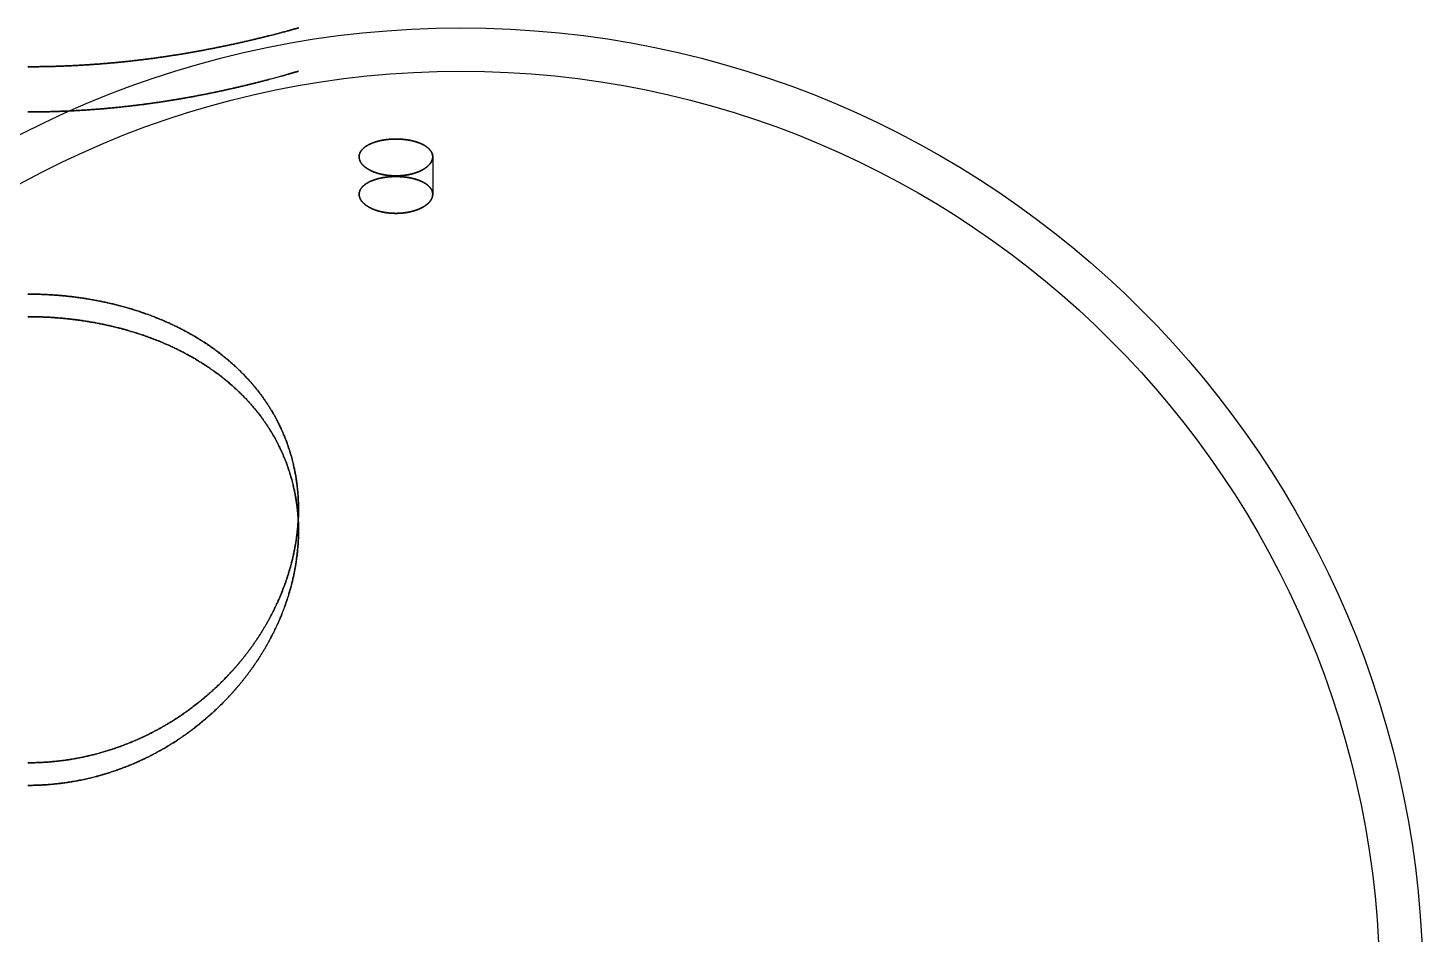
# Model space of a CAD drawing. Header units: millimetres. Extents: x -123 to 47, y -44 to 44.
# Drawn here: x -17 to 47.5, y 2.6 to 44.5 of the extents above; entities that cross this region are included whole.
import ezdxf

# ---------------------------------------------------------------- set-up
doc = ezdxf.new("R2010")
doc.units = ezdxf.units.MM

msp = doc.modelspace()

# ---------------------------------------------------------------- linework, layer by layer
for p, q in [((1.7, 38.495, 22.225), (1.7, 36.763, 21.225)), ((1.7, 38.495, 22.225), (1.7, 36.763, 21.225)), ((1.7, 38.495, -22.225), (1.7, 36.763, -21.225)), ((1.7, 38.495, -22.225), (1.7, 36.763, -21.225))]:
    msp.add_line(p, q)
for radius in [44.45, 44.45, 42.45, 42.45]:
    msp.add_circle((3, 0), radius)
for points, degree, knots in [([(-17, 42.656, 12.5), (-16.057, 42.656, 12.5), (-15.115, 42.68, 12.419), (-14.177, 42.728, 12.256), (-13.249, 42.798, 12.012), (-12.335, 42.89, 11.685), (-11.441, 43.002, 11.272), (-10.574, 43.13, 10.77), (-9.007, 43.393, 9.653), (-8.297, 43.526, 9.055), (-7.619, 43.665, 8.38), (-6.982, 43.807, 7.627), (-6.398, 43.947, 6.793), (-5.878, 44.079, 5.878), (-5.438, 44.194, 4.883), (-4.81, 44.363, 2.92), (-4.592, 44.423, 1.978), (-4.456, 44.462, 0.998), (-4.409, 44.476, 0), (-4.456, 44.462, -0.998), (-4.592, 44.423, -1.978), (-4.81, 44.363, -2.92), (-5.438, 44.194, -4.883), (-5.878, 44.079, -5.878), (-6.398, 43.947, -6.793), (-6.982, 43.807, -7.627), (-7.619, 43.665, -8.38), (-8.297, 43.526, -9.055), (-9.007, 43.393, -9.653), (-10.574, 43.13, -10.77), (-11.441, 43.002, -11.272), (-12.335, 42.89, -11.685), (-13.249, 42.798, -12.012), (-14.177, 42.728, -12.256), (-15.115, 42.68, -12.419), (-16.057, 42.656, -12.5), (-17, 42.656, -12.5)], 8, [0, 0, 0, 0, 0, 0, 0, 0, 0, 0.222145, 0.222145, 0.222145, 0.222145, 0.222145, 0.222145, 0.222145, 0.418537, 0.418537, 0.418537, 0.418537, 0.418537, 0.418537, 0.418537, 0.581465, 0.581465, 0.581465, 0.581465, 0.581465, 0.581465, 0.581465, 0.777856, 0.777856, 0.777856, 0.777856, 0.777856, 0.777856, 0.777856, 1, 1, 1, 1, 1, 1, 1, 1, 1]), ([(-17, 42.656, 12.5), (-16.057, 42.656, 12.5), (-15.115, 42.68, 12.419), (-14.177, 42.728, 12.256), (-13.249, 42.798, 12.012), (-12.335, 42.89, 11.685), (-11.441, 43.002, 11.272), (-10.574, 43.13, 10.77), (-9.007, 43.393, 9.653), (-8.297, 43.526, 9.055), (-7.619, 43.665, 8.38), (-6.982, 43.807, 7.627), (-6.398, 43.947, 6.793), (-5.878, 44.079, 5.878), (-5.438, 44.194, 4.883), (-4.81, 44.363, 2.92), (-4.592, 44.423, 1.978), (-4.456, 44.462, 0.998), (-4.409, 44.476, 0), (-4.456, 44.462, -0.998), (-4.592, 44.423, -1.978), (-4.81, 44.363, -2.92), (-5.438, 44.194, -4.883), (-5.878, 44.079, -5.878), (-6.398, 43.947, -6.793), (-6.982, 43.807, -7.627), (-7.619, 43.665, -8.38), (-8.297, 43.526, -9.055), (-9.007, 43.393, -9.653), (-10.574, 43.13, -10.77), (-11.441, 43.002, -11.272), (-12.335, 42.89, -11.685), (-13.249, 42.798, -12.012), (-14.177, 42.728, -12.256), (-15.115, 42.68, -12.419), (-16.057, 42.656, -12.5), (-17, 42.656, -12.5)], 8, [0, 0, 0, 0, 0, 0, 0, 0, 0, 0.222145, 0.222145, 0.222145, 0.222145, 0.222145, 0.222145, 0.222145, 0.418537, 0.418537, 0.418537, 0.418537, 0.418537, 0.418537, 0.418537, 0.581465, 0.581465, 0.581465, 0.581465, 0.581465, 0.581465, 0.581465, 0.777856, 0.777856, 0.777856, 0.777856, 0.777856, 0.777856, 0.777856, 1, 1, 1, 1, 1, 1, 1, 1, 1]), ([(-17, 40.568, 12.5), (-16.025, 40.568, 12.5), (-15.05, 40.595, 12.413), (-14.081, 40.648, 12.239), (-13.123, 40.728, 11.978), (-12.18, 40.831, 11.628), (-11.26, 40.956, 11.186), (-10.369, 41.098, 10.649), (-8.819, 41.379, 9.491), (-8.143, 41.514, 8.899), (-7.499, 41.656, 8.236), (-6.895, 41.799, 7.5), (-6.339, 41.939, 6.689), (-5.845, 42.07, 5.803), (-5.425, 42.186, 4.842), (-4.81, 42.359, 2.921), (-4.592, 42.422, 1.978), (-4.456, 42.463, 0.999), (-4.409, 42.477, 0), (-4.456, 42.463, -0.999), (-4.592, 42.422, -1.978), (-4.81, 42.359, -2.921), (-5.438, 42.182, -4.883), (-5.879, 42.061, -5.879), (-6.399, 41.923, -6.794), (-6.983, 41.777, -7.627), (-7.619, 41.628, -8.381), (-8.297, 41.481, -9.055), (-9.007, 41.341, -9.653), (-10.573, 41.066, -10.77), (-11.44, 40.931, -11.271), (-12.334, 40.814, -11.684), (-13.248, 40.717, -12.012), (-14.176, 40.643, -12.256), (-15.114, 40.593, -12.419), (-16.056, 40.568, -12.5), (-17, 40.568, -12.5)], 8, [0, 0, 0, 0, 0, 0, 0, 0, 0, 0.229518, 0.229518, 0.229518, 0.229518, 0.229518, 0.229518, 0.229518, 0.418508, 0.418508, 0.418508, 0.418508, 0.418508, 0.418508, 0.418508, 0.581382, 0.581382, 0.581382, 0.581382, 0.581382, 0.581382, 0.581382, 0.777901, 0.777901, 0.777901, 0.777901, 0.777901, 0.777901, 0.777901, 1, 1, 1, 1, 1, 1, 1, 1, 1]), ([(-17, 40.568, 12.5), (-16.025, 40.568, 12.5), (-15.05, 40.595, 12.413), (-14.081, 40.648, 12.239), (-13.123, 40.728, 11.978), (-12.18, 40.831, 11.628), (-11.26, 40.956, 11.186), (-10.369, 41.098, 10.649), (-8.819, 41.379, 9.491), (-8.143, 41.514, 8.899), (-7.499, 41.656, 8.236), (-6.895, 41.799, 7.5), (-6.339, 41.939, 6.689), (-5.845, 42.07, 5.803), (-5.425, 42.186, 4.842), (-4.81, 42.359, 2.921), (-4.592, 42.422, 1.978), (-4.456, 42.463, 0.999), (-4.409, 42.477, 0), (-4.456, 42.463, -0.999), (-4.592, 42.422, -1.978), (-4.81, 42.359, -2.921), (-5.438, 42.182, -4.883), (-5.879, 42.061, -5.879), (-6.399, 41.923, -6.794), (-6.983, 41.777, -7.627), (-7.619, 41.628, -8.381), (-8.297, 41.481, -9.055), (-9.007, 41.341, -9.653), (-10.573, 41.066, -10.77), (-11.44, 40.931, -11.271), (-12.334, 40.814, -11.684), (-13.248, 40.717, -12.012), (-14.176, 40.643, -12.256), (-15.114, 40.593, -12.419), (-16.056, 40.568, -12.5), (-17, 40.568, -12.5)], 8, [0, 0, 0, 0, 0, 0, 0, 0, 0, 0.229518, 0.229518, 0.229518, 0.229518, 0.229518, 0.229518, 0.229518, 0.418508, 0.418508, 0.418508, 0.418508, 0.418508, 0.418508, 0.418508, 0.581382, 0.581382, 0.581382, 0.581382, 0.581382, 0.581382, 0.581382, 0.777901, 0.777901, 0.777901, 0.777901, 0.777901, 0.777901, 0.777901, 1, 1, 1, 1, 1, 1, 1, 1, 1]), ([(1.7, 38.495, 22.225), (1.7, 38.418, 22.359), (1.684, 38.341, 22.491), (1.651, 38.265, 22.619), (1.605, 38.192, 22.742), (1.545, 38.123, 22.857), (1.474, 38.059, 22.964), (1.328, 37.95, 23.144), (1.254, 37.903, 23.22), (1.174, 37.86, 23.29), (1.09, 37.821, 23.353), (1.002, 37.786, 23.41), (0.912, 37.755, 23.459), (0.708, 37.696, 23.554), (0.594, 37.669, 23.597), (0.478, 37.648, 23.631), (0.359, 37.632, 23.656), (0.24, 37.622, 23.673), (0.12, 37.617, 23.681), (-0.088, 37.617, 23.681), (-0.176, 37.62, 23.676), (-0.264, 37.625, 23.667), (-0.352, 37.634, 23.654), (-0.439, 37.645, 23.636), (-0.525, 37.659, 23.613), (-0.644, 37.684, 23.574), (-0.679, 37.692, 23.562), (-0.714, 37.7, 23.549), (-0.748, 37.708, 23.535), (-0.783, 37.718, 23.52), (-0.816, 37.727, 23.504), (-1.041, 37.796, 23.394), (-1.227, 37.873, 23.27), (-1.397, 37.969, 23.113), (-1.54, 38.084, 22.925), (-1.644, 38.213, 22.709), (-1.7, 38.352, 22.473), (-1.7, 38.638, 21.977), (-1.644, 38.773, 21.739), (-1.54, 38.895, 21.519), (-1.397, 39.001, 21.326), (-1.227, 39.089, 21.164), (-1.041, 39.158, 21.035), (-0.816, 39.219, 20.921), (-0.783, 39.228, 20.905), (-0.748, 39.236, 20.889), (-0.714, 39.243, 20.875), (-0.679, 39.251, 20.861), (-0.644, 39.257, 20.848), (-0.526, 39.279, 20.808), (-0.441, 39.291, 20.785), (-0.356, 39.301, 20.766), (-0.269, 39.309, 20.751), (-0.183, 39.314, 20.742), (-0.096, 39.316, 20.737), (0.112, 39.317, 20.736), (0.234, 39.313, 20.744), (0.354, 39.303, 20.762), (0.474, 39.29, 20.788), (0.592, 39.271, 20.823), (0.707, 39.247, 20.868), (0.912, 39.194, 20.967), (1.002, 39.166, 21.019), (1.09, 39.135, 21.077), (1.174, 39.1, 21.143), (1.254, 39.061, 21.215), (1.328, 39.018, 21.294), (1.474, 38.917, 21.478), (1.545, 38.857, 21.587), (1.605, 38.791, 21.704), (1.651, 38.721, 21.829), (1.684, 38.648, 21.959), (1.7, 38.572, 22.091), (1.7, 38.495, 22.225)], 7, [0, 0, 0, 0, 0, 0, 0, 0, 0.250803, 0.250803, 0.250803, 0.250803, 0.250803, 0.250803, 0.468936, 0.468936, 0.468936, 0.468936, 0.468936, 0.468936, 0.729245, 0.729245, 0.729245, 0.729245, 0.729245, 0.729245, 0.920579, 0.920579, 0.920579, 0.920579, 0.920579, 0.920579, 1, 1, 1, 1, 1, 1, 1.451695, 1.451695, 1.451695, 1.451695, 1.451695, 1.451695, 1.903391, 1.903391, 1.903391, 1.903391, 1.903391, 1.903391, 1.982812, 1.982812, 1.982812, 1.982812, 1.982812, 1.982812, 2.171387, 2.171387, 2.171387, 2.171387, 2.171387, 2.171387, 2.434457, 2.434457, 2.434457, 2.434457, 2.434457, 2.434457, 2.652592, 2.652592, 2.652592, 2.652592, 2.652592, 2.652592, 2.903396, 2.903396, 2.903396, 2.903396, 2.903396, 2.903396, 2.903396, 2.903396]), ([(1.7, 38.495, -22.225), (1.7, 38.572, -22.091), (1.684, 38.648, -21.959), (1.651, 38.721, -21.829), (1.605, 38.791, -21.704), (1.545, 38.857, -21.587), (1.474, 38.917, -21.478), (1.328, 39.018, -21.294), (1.254, 39.061, -21.215), (1.174, 39.1, -21.143), (1.09, 39.135, -21.077), (1.002, 39.166, -21.019), (0.912, 39.194, -20.967), (0.708, 39.247, -20.869), (0.594, 39.27, -20.824), (0.478, 39.289, -20.789), (0.359, 39.303, -20.763), (0.24, 39.312, -20.745), (0.12, 39.317, -20.736), (-0.088, 39.317, -20.736), (-0.176, 39.314, -20.741), (-0.264, 39.309, -20.751), (-0.352, 39.302, -20.765), (-0.439, 39.292, -20.784), (-0.525, 39.279, -20.808), (-0.644, 39.257, -20.848), (-0.679, 39.251, -20.861), (-0.714, 39.243, -20.875), (-0.748, 39.236, -20.889), (-0.783, 39.228, -20.905), (-0.816, 39.219, -20.921), (-1.041, 39.158, -21.035), (-1.227, 39.089, -21.164), (-1.397, 39.001, -21.326), (-1.54, 38.895, -21.519), (-1.644, 38.773, -21.739), (-1.7, 38.638, -21.977), (-1.7, 38.352, -22.473), (-1.644, 38.213, -22.709), (-1.54, 38.084, -22.925), (-1.397, 37.969, -23.113), (-1.227, 37.873, -23.27), (-1.041, 37.796, -23.394), (-0.816, 37.727, -23.504), (-0.783, 37.718, -23.52), (-0.748, 37.708, -23.535), (-0.714, 37.7, -23.549), (-0.679, 37.692, -23.562), (-0.644, 37.684, -23.574), (-0.526, 37.66, -23.612), (-0.441, 37.646, -23.635), (-0.356, 37.634, -23.653), (-0.269, 37.626, -23.667), (-0.183, 37.62, -23.676), (-0.096, 37.617, -23.681), (0.112, 37.616, -23.682), (0.234, 37.621, -23.673), (0.354, 37.632, -23.657), (0.474, 37.648, -23.632), (0.592, 37.669, -23.598), (0.707, 37.696, -23.555), (0.912, 37.755, -23.459), (1.002, 37.786, -23.41), (1.09, 37.821, -23.353), (1.174, 37.86, -23.29), (1.254, 37.903, -23.22), (1.328, 37.95, -23.144), (1.474, 38.059, -22.964), (1.545, 38.123, -22.857), (1.605, 38.192, -22.742), (1.651, 38.265, -22.619), (1.684, 38.341, -22.491), (1.7, 38.418, -22.359), (1.7, 38.495, -22.225)], 7, [0, 0, 0, 0, 0, 0, 0, 0, 0.250803, 0.250803, 0.250803, 0.250803, 0.250803, 0.250803, 0.468936, 0.468936, 0.468936, 0.468936, 0.468936, 0.468936, 0.729245, 0.729245, 0.729245, 0.729245, 0.729245, 0.729245, 0.920579, 0.920579, 0.920579, 0.920579, 0.920579, 0.920579, 1, 1, 1, 1, 1, 1, 1.451695, 1.451695, 1.451695, 1.451695, 1.451695, 1.451695, 1.903391, 1.903391, 1.903391, 1.903391, 1.903391, 1.903391, 1.982812, 1.982812, 1.982812, 1.982812, 1.982812, 1.982812, 2.171387, 2.171387, 2.171387, 2.171387, 2.171387, 2.171387, 2.434457, 2.434457, 2.434457, 2.434457, 2.434457, 2.434457, 2.652592, 2.652592, 2.652592, 2.652592, 2.652592, 2.652592, 2.903396, 2.903396, 2.903396, 2.903396, 2.903396, 2.903396, 2.903396, 2.903396]), ([(1.7, 38.495, 22.225), (1.7, 38.418, 22.359), (1.684, 38.341, 22.491), (1.651, 38.265, 22.619), (1.605, 38.192, 22.742), (1.545, 38.123, 22.857), (1.474, 38.059, 22.964), (1.328, 37.95, 23.144), (1.254, 37.903, 23.22), (1.174, 37.86, 23.29), (1.09, 37.821, 23.353), (1.002, 37.786, 23.41), (0.912, 37.755, 23.459), (0.708, 37.696, 23.554), (0.594, 37.669, 23.597), (0.478, 37.648, 23.631), (0.359, 37.632, 23.656), (0.24, 37.622, 23.673), (0.12, 37.617, 23.681), (-0.088, 37.617, 23.681), (-0.176, 37.62, 23.676), (-0.264, 37.625, 23.667), (-0.352, 37.634, 23.654), (-0.439, 37.645, 23.636), (-0.525, 37.659, 23.613), (-0.644, 37.684, 23.574), (-0.679, 37.692, 23.562), (-0.714, 37.7, 23.549), (-0.748, 37.708, 23.535), (-0.783, 37.718, 23.52), (-0.816, 37.727, 23.504), (-1.041, 37.796, 23.394), (-1.227, 37.873, 23.27), (-1.397, 37.969, 23.113), (-1.54, 38.084, 22.925), (-1.644, 38.213, 22.709), (-1.7, 38.352, 22.473), (-1.7, 38.638, 21.977), (-1.644, 38.773, 21.739), (-1.54, 38.895, 21.519), (-1.397, 39.001, 21.326), (-1.227, 39.089, 21.164), (-1.041, 39.158, 21.035), (-0.816, 39.219, 20.921), (-0.783, 39.228, 20.905), (-0.748, 39.236, 20.889), (-0.714, 39.243, 20.875), (-0.679, 39.251, 20.861), (-0.644, 39.257, 20.848), (-0.526, 39.279, 20.808), (-0.441, 39.291, 20.785), (-0.356, 39.301, 20.766), (-0.269, 39.309, 20.751), (-0.183, 39.314, 20.742), (-0.096, 39.316, 20.737), (0.112, 39.317, 20.736), (0.234, 39.313, 20.744), (0.354, 39.303, 20.762), (0.474, 39.29, 20.788), (0.592, 39.271, 20.823), (0.707, 39.247, 20.868), (0.912, 39.194, 20.967), (1.002, 39.166, 21.019), (1.09, 39.135, 21.077), (1.174, 39.1, 21.143), (1.254, 39.061, 21.215), (1.328, 39.018, 21.294), (1.474, 38.917, 21.478), (1.545, 38.857, 21.587), (1.605, 38.791, 21.704), (1.651, 38.721, 21.829), (1.684, 38.648, 21.959), (1.7, 38.572, 22.091), (1.7, 38.495, 22.225)], 7, [0, 0, 0, 0, 0, 0, 0, 0, 0.250803, 0.250803, 0.250803, 0.250803, 0.250803, 0.250803, 0.468936, 0.468936, 0.468936, 0.468936, 0.468936, 0.468936, 0.729245, 0.729245, 0.729245, 0.729245, 0.729245, 0.729245, 0.920579, 0.920579, 0.920579, 0.920579, 0.920579, 0.920579, 1, 1, 1, 1, 1, 1, 1.451695, 1.451695, 1.451695, 1.451695, 1.451695, 1.451695, 1.903391, 1.903391, 1.903391, 1.903391, 1.903391, 1.903391, 1.982812, 1.982812, 1.982812, 1.982812, 1.982812, 1.982812, 2.171387, 2.171387, 2.171387, 2.171387, 2.171387, 2.171387, 2.434457, 2.434457, 2.434457, 2.434457, 2.434457, 2.434457, 2.652592, 2.652592, 2.652592, 2.652592, 2.652592, 2.652592, 2.903396, 2.903396, 2.903396, 2.903396, 2.903396, 2.903396, 2.903396, 2.903396]), ([(1.7, 38.495, -22.225), (1.7, 38.572, -22.091), (1.684, 38.648, -21.959), (1.651, 38.721, -21.829), (1.605, 38.791, -21.704), (1.545, 38.857, -21.587), (1.474, 38.917, -21.478), (1.328, 39.018, -21.294), (1.254, 39.061, -21.215), (1.174, 39.1, -21.143), (1.09, 39.135, -21.077), (1.002, 39.166, -21.019), (0.912, 39.194, -20.967), (0.708, 39.247, -20.869), (0.594, 39.27, -20.824), (0.478, 39.289, -20.789), (0.359, 39.303, -20.763), (0.24, 39.312, -20.745), (0.12, 39.317, -20.736), (-0.088, 39.317, -20.736), (-0.176, 39.314, -20.741), (-0.264, 39.309, -20.751), (-0.352, 39.302, -20.765), (-0.439, 39.292, -20.784), (-0.525, 39.279, -20.808), (-0.644, 39.257, -20.848), (-0.679, 39.251, -20.861), (-0.714, 39.243, -20.875), (-0.748, 39.236, -20.889), (-0.783, 39.228, -20.905), (-0.816, 39.219, -20.921), (-1.041, 39.158, -21.035), (-1.227, 39.089, -21.164), (-1.397, 39.001, -21.326), (-1.54, 38.895, -21.519), (-1.644, 38.773, -21.739), (-1.7, 38.638, -21.977), (-1.7, 38.352, -22.473), (-1.644, 38.213, -22.709), (-1.54, 38.084, -22.925), (-1.397, 37.969, -23.113), (-1.227, 37.873, -23.27), (-1.041, 37.796, -23.394), (-0.816, 37.727, -23.504), (-0.783, 37.718, -23.52), (-0.748, 37.708, -23.535), (-0.714, 37.7, -23.549), (-0.679, 37.692, -23.562), (-0.644, 37.684, -23.574), (-0.526, 37.66, -23.612), (-0.441, 37.646, -23.635), (-0.356, 37.634, -23.653), (-0.269, 37.626, -23.667), (-0.183, 37.62, -23.676), (-0.096, 37.617, -23.681), (0.112, 37.616, -23.682), (0.234, 37.621, -23.673), (0.354, 37.632, -23.657), (0.474, 37.648, -23.632), (0.592, 37.669, -23.598), (0.707, 37.696, -23.555), (0.912, 37.755, -23.459), (1.002, 37.786, -23.41), (1.09, 37.821, -23.353), (1.174, 37.86, -23.29), (1.254, 37.903, -23.22), (1.328, 37.95, -23.144), (1.474, 38.059, -22.964), (1.545, 38.123, -22.857), (1.605, 38.192, -22.742), (1.651, 38.265, -22.619), (1.684, 38.341, -22.491), (1.7, 38.418, -22.359), (1.7, 38.495, -22.225)], 7, [0, 0, 0, 0, 0, 0, 0, 0, 0.250803, 0.250803, 0.250803, 0.250803, 0.250803, 0.250803, 0.468936, 0.468936, 0.468936, 0.468936, 0.468936, 0.468936, 0.729245, 0.729245, 0.729245, 0.729245, 0.729245, 0.729245, 0.920579, 0.920579, 0.920579, 0.920579, 0.920579, 0.920579, 1, 1, 1, 1, 1, 1, 1.451695, 1.451695, 1.451695, 1.451695, 1.451695, 1.451695, 1.903391, 1.903391, 1.903391, 1.903391, 1.903391, 1.903391, 1.982812, 1.982812, 1.982812, 1.982812, 1.982812, 1.982812, 2.171387, 2.171387, 2.171387, 2.171387, 2.171387, 2.171387, 2.434457, 2.434457, 2.434457, 2.434457, 2.434457, 2.434457, 2.652592, 2.652592, 2.652592, 2.652592, 2.652592, 2.652592, 2.903396, 2.903396, 2.903396, 2.903396, 2.903396, 2.903396, 2.903396, 2.903396]), ([(1.7, 36.763, 21.225), (1.7, 36.686, 21.359), (1.684, 36.609, 21.491), (1.651, 36.533, 21.619), (1.605, 36.46, 21.742), (1.545, 36.391, 21.857), (1.474, 36.327, 21.964), (1.328, 36.217, 22.143), (1.254, 36.17, 22.22), (1.174, 36.127, 22.29), (1.09, 36.088, 22.353), (1.002, 36.053, 22.409), (0.912, 36.022, 22.459), (0.708, 35.963, 22.554), (0.594, 35.936, 22.596), (0.478, 35.915, 22.63), (0.359, 35.899, 22.655), (0.24, 35.889, 22.672), (0.12, 35.883, 22.68), (-0.088, 35.883, 22.68), (-0.176, 35.886, 22.676), (-0.264, 35.892, 22.667), (-0.352, 35.9, 22.653), (-0.439, 35.912, 22.635), (-0.525, 35.926, 22.612), (-0.644, 35.951, 22.573), (-0.679, 35.958, 22.561), (-0.714, 35.967, 22.548), (-0.748, 35.975, 22.534), (-0.783, 35.985, 22.519), (-0.816, 35.994, 22.504), (-1.041, 36.063, 22.394), (-1.227, 36.14, 22.27), (-1.397, 36.237, 22.113), (-1.54, 36.351, 21.925), (-1.644, 36.481, 21.709), (-1.7, 36.62, 21.473), (-1.7, 36.906, 20.977), (-1.644, 37.041, 20.739), (-1.54, 37.163, 20.519), (-1.397, 37.269, 20.326), (-1.227, 37.356, 20.163), (-1.041, 37.425, 20.034), (-0.816, 37.486, 19.92), (-0.783, 37.495, 19.904), (-0.748, 37.503, 19.889), (-0.714, 37.51, 19.874), (-0.679, 37.518, 19.86), (-0.644, 37.524, 19.848), (-0.526, 37.546, 19.807), (-0.441, 37.558, 19.784), (-0.356, 37.568, 19.765), (-0.269, 37.575, 19.751), (-0.183, 37.58, 19.741), (-0.096, 37.583, 19.736), (0.112, 37.584, 19.735), (0.234, 37.579, 19.744), (0.354, 37.57, 19.761), (0.474, 37.556, 19.787), (0.592, 37.538, 19.823), (0.707, 37.514, 19.867), (0.912, 37.461, 19.967), (1.002, 37.433, 20.019), (1.09, 37.402, 20.077), (1.174, 37.367, 20.142), (1.254, 37.328, 20.214), (1.328, 37.285, 20.293), (1.474, 37.184, 20.478), (1.545, 37.124, 20.587), (1.605, 37.059, 20.704), (1.651, 36.989, 20.829), (1.684, 36.916, 20.959), (1.7, 36.84, 21.091), (1.7, 36.763, 21.225)], 7, [0, 0, 0, 0, 0, 0, 0, 0, 0.250805, 0.250805, 0.250805, 0.250805, 0.250805, 0.250805, 0.46894, 0.46894, 0.46894, 0.46894, 0.46894, 0.46894, 0.729247, 0.729247, 0.729247, 0.729247, 0.729247, 0.729247, 0.920579, 0.920579, 0.920579, 0.920579, 0.920579, 0.920579, 1, 1, 1, 1, 1, 1, 1.4517, 1.4517, 1.4517, 1.4517, 1.4517, 1.4517, 1.903401, 1.903401, 1.903401, 1.903401, 1.903401, 1.903401, 1.982822, 1.982822, 1.982822, 1.982822, 1.982822, 1.982822, 2.171395, 2.171395, 2.171395, 2.171395, 2.171395, 2.171395, 2.434463, 2.434463, 2.434463, 2.434463, 2.434463, 2.434463, 2.6526, 2.6526, 2.6526, 2.6526, 2.6526, 2.6526, 2.903406, 2.903406, 2.903406, 2.903406, 2.903406, 2.903406, 2.903406, 2.903406]), ([(1.7, 36.763, -21.225), (1.7, 36.84, -21.091), (1.684, 36.916, -20.959), (1.651, 36.989, -20.829), (1.605, 37.059, -20.704), (1.545, 37.124, -20.587), (1.474, 37.184, -20.478), (1.328, 37.285, -20.293), (1.254, 37.328, -20.214), (1.174, 37.367, -20.142), (1.09, 37.402, -20.077), (1.002, 37.433, -20.019), (0.912, 37.461, -19.967), (0.708, 37.514, -19.868), (0.594, 37.537, -19.824), (0.478, 37.556, -19.788), (0.359, 37.57, -19.762), (0.24, 37.579, -19.744), (0.12, 37.583, -19.736), (-0.088, 37.583, -19.736), (-0.176, 37.581, -19.74), (-0.264, 37.576, -19.75), (-0.352, 37.568, -19.764), (-0.439, 37.558, -19.783), (-0.525, 37.546, -19.807), (-0.644, 37.524, -19.848), (-0.679, 37.518, -19.86), (-0.714, 37.51, -19.874), (-0.748, 37.503, -19.889), (-0.783, 37.495, -19.904), (-0.816, 37.486, -19.92), (-1.041, 37.425, -20.034), (-1.227, 37.356, -20.163), (-1.397, 37.269, -20.326), (-1.54, 37.163, -20.519), (-1.644, 37.041, -20.739), (-1.7, 36.906, -20.977), (-1.7, 36.62, -21.473), (-1.644, 36.481, -21.709), (-1.54, 36.351, -21.925), (-1.397, 36.237, -22.113), (-1.227, 36.14, -22.27), (-1.041, 36.063, -22.394), (-0.816, 35.994, -22.504), (-0.783, 35.985, -22.519), (-0.748, 35.975, -22.534), (-0.714, 35.967, -22.548), (-0.679, 35.958, -22.561), (-0.644, 35.951, -22.573), (-0.526, 35.926, -22.612), (-0.441, 35.912, -22.634), (-0.356, 35.901, -22.652), (-0.269, 35.892, -22.666), (-0.183, 35.887, -22.675), (-0.096, 35.884, -22.68), (0.112, 35.883, -22.681), (0.234, 35.888, -22.673), (0.354, 35.898, -22.656), (0.474, 35.914, -22.631), (0.592, 35.936, -22.597), (0.707, 35.963, -22.554), (0.912, 36.022, -22.459), (1.002, 36.053, -22.409), (1.09, 36.088, -22.353), (1.174, 36.127, -22.29), (1.254, 36.17, -22.22), (1.328, 36.217, -22.143), (1.474, 36.327, -21.964), (1.545, 36.391, -21.857), (1.605, 36.46, -21.742), (1.651, 36.533, -21.619), (1.684, 36.609, -21.491), (1.7, 36.686, -21.359), (1.7, 36.763, -21.225)], 7, [0, 0, 0, 0, 0, 0, 0, 0, 0.250805, 0.250805, 0.250805, 0.250805, 0.250805, 0.250805, 0.46894, 0.46894, 0.46894, 0.46894, 0.46894, 0.46894, 0.729247, 0.729247, 0.729247, 0.729247, 0.729247, 0.729247, 0.920579, 0.920579, 0.920579, 0.920579, 0.920579, 0.920579, 1, 1, 1, 1, 1, 1, 1.4517, 1.4517, 1.4517, 1.4517, 1.4517, 1.4517, 1.903401, 1.903401, 1.903401, 1.903401, 1.903401, 1.903401, 1.982822, 1.982822, 1.982822, 1.982822, 1.982822, 1.982822, 2.171395, 2.171395, 2.171395, 2.171395, 2.171395, 2.171395, 2.434463, 2.434463, 2.434463, 2.434463, 2.434463, 2.434463, 2.6526, 2.6526, 2.6526, 2.6526, 2.6526, 2.6526, 2.903406, 2.903406, 2.903406, 2.903406, 2.903406, 2.903406, 2.903406, 2.903406]), ([(1.7, 36.763, 21.225), (1.7, 36.686, 21.359), (1.684, 36.609, 21.491), (1.651, 36.533, 21.619), (1.605, 36.46, 21.742), (1.545, 36.391, 21.857), (1.474, 36.327, 21.964), (1.328, 36.217, 22.143), (1.254, 36.17, 22.22), (1.174, 36.127, 22.29), (1.09, 36.088, 22.353), (1.002, 36.053, 22.409), (0.912, 36.022, 22.459), (0.708, 35.963, 22.554), (0.594, 35.936, 22.596), (0.478, 35.915, 22.63), (0.359, 35.899, 22.655), (0.24, 35.889, 22.672), (0.12, 35.883, 22.68), (-0.088, 35.883, 22.68), (-0.176, 35.886, 22.676), (-0.264, 35.892, 22.667), (-0.352, 35.9, 22.653), (-0.439, 35.912, 22.635), (-0.525, 35.926, 22.612), (-0.644, 35.951, 22.573), (-0.679, 35.958, 22.561), (-0.714, 35.967, 22.548), (-0.748, 35.975, 22.534), (-0.783, 35.985, 22.519), (-0.816, 35.994, 22.504), (-1.041, 36.063, 22.394), (-1.227, 36.14, 22.27), (-1.397, 36.237, 22.113), (-1.54, 36.351, 21.925), (-1.644, 36.481, 21.709), (-1.7, 36.62, 21.473), (-1.7, 36.906, 20.977), (-1.644, 37.041, 20.739), (-1.54, 37.163, 20.519), (-1.397, 37.269, 20.326), (-1.227, 37.356, 20.163), (-1.041, 37.425, 20.034), (-0.816, 37.486, 19.92), (-0.783, 37.495, 19.904), (-0.748, 37.503, 19.889), (-0.714, 37.51, 19.874), (-0.679, 37.518, 19.86), (-0.644, 37.524, 19.848), (-0.526, 37.546, 19.807), (-0.441, 37.558, 19.784), (-0.356, 37.568, 19.765), (-0.269, 37.575, 19.751), (-0.183, 37.58, 19.741), (-0.096, 37.583, 19.736), (0.112, 37.584, 19.735), (0.234, 37.579, 19.744), (0.354, 37.57, 19.761), (0.474, 37.556, 19.787), (0.592, 37.538, 19.823), (0.707, 37.514, 19.867), (0.912, 37.461, 19.967), (1.002, 37.433, 20.019), (1.09, 37.402, 20.077), (1.174, 37.367, 20.142), (1.254, 37.328, 20.214), (1.328, 37.285, 20.293), (1.474, 37.184, 20.478), (1.545, 37.124, 20.587), (1.605, 37.059, 20.704), (1.651, 36.989, 20.829), (1.684, 36.916, 20.959), (1.7, 36.84, 21.091), (1.7, 36.763, 21.225)], 7, [0, 0, 0, 0, 0, 0, 0, 0, 0.250805, 0.250805, 0.250805, 0.250805, 0.250805, 0.250805, 0.46894, 0.46894, 0.46894, 0.46894, 0.46894, 0.46894, 0.729247, 0.729247, 0.729247, 0.729247, 0.729247, 0.729247, 0.920579, 0.920579, 0.920579, 0.920579, 0.920579, 0.920579, 1, 1, 1, 1, 1, 1, 1.4517, 1.4517, 1.4517, 1.4517, 1.4517, 1.4517, 1.903401, 1.903401, 1.903401, 1.903401, 1.903401, 1.903401, 1.982822, 1.982822, 1.982822, 1.982822, 1.982822, 1.982822, 2.171395, 2.171395, 2.171395, 2.171395, 2.171395, 2.171395, 2.434463, 2.434463, 2.434463, 2.434463, 2.434463, 2.434463, 2.6526, 2.6526, 2.6526, 2.6526, 2.6526, 2.6526, 2.903406, 2.903406, 2.903406, 2.903406, 2.903406, 2.903406, 2.903406, 2.903406]), ([(1.7, 36.763, -21.225), (1.7, 36.84, -21.091), (1.684, 36.916, -20.959), (1.651, 36.989, -20.829), (1.605, 37.059, -20.704), (1.545, 37.124, -20.587), (1.474, 37.184, -20.478), (1.328, 37.285, -20.293), (1.254, 37.328, -20.214), (1.174, 37.367, -20.142), (1.09, 37.402, -20.077), (1.002, 37.433, -20.019), (0.912, 37.461, -19.967), (0.708, 37.514, -19.868), (0.594, 37.537, -19.824), (0.478, 37.556, -19.788), (0.359, 37.57, -19.762), (0.24, 37.579, -19.744), (0.12, 37.583, -19.736), (-0.088, 37.583, -19.736), (-0.176, 37.581, -19.74), (-0.264, 37.576, -19.75), (-0.352, 37.568, -19.764), (-0.439, 37.558, -19.783), (-0.525, 37.546, -19.807), (-0.644, 37.524, -19.848), (-0.679, 37.518, -19.86), (-0.714, 37.51, -19.874), (-0.748, 37.503, -19.889), (-0.783, 37.495, -19.904), (-0.816, 37.486, -19.92), (-1.041, 37.425, -20.034), (-1.227, 37.356, -20.163), (-1.397, 37.269, -20.326), (-1.54, 37.163, -20.519), (-1.644, 37.041, -20.739), (-1.7, 36.906, -20.977), (-1.7, 36.62, -21.473), (-1.644, 36.481, -21.709), (-1.54, 36.351, -21.925), (-1.397, 36.237, -22.113), (-1.227, 36.14, -22.27), (-1.041, 36.063, -22.394), (-0.816, 35.994, -22.504), (-0.783, 35.985, -22.519), (-0.748, 35.975, -22.534), (-0.714, 35.967, -22.548), (-0.679, 35.958, -22.561), (-0.644, 35.951, -22.573), (-0.526, 35.926, -22.612), (-0.441, 35.912, -22.634), (-0.356, 35.901, -22.652), (-0.269, 35.892, -22.666), (-0.183, 35.887, -22.675), (-0.096, 35.884, -22.68), (0.112, 35.883, -22.681), (0.234, 35.888, -22.673), (0.354, 35.898, -22.656), (0.474, 35.914, -22.631), (0.592, 35.936, -22.597), (0.707, 35.963, -22.554), (0.912, 36.022, -22.459), (1.002, 36.053, -22.409), (1.09, 36.088, -22.353), (1.174, 36.127, -22.29), (1.254, 36.17, -22.22), (1.328, 36.217, -22.143), (1.474, 36.327, -21.964), (1.545, 36.391, -21.857), (1.605, 36.46, -21.742), (1.651, 36.533, -21.619), (1.684, 36.609, -21.491), (1.7, 36.686, -21.359), (1.7, 36.763, -21.225)], 7, [0, 0, 0, 0, 0, 0, 0, 0, 0.250805, 0.250805, 0.250805, 0.250805, 0.250805, 0.250805, 0.46894, 0.46894, 0.46894, 0.46894, 0.46894, 0.46894, 0.729247, 0.729247, 0.729247, 0.729247, 0.729247, 0.729247, 0.920579, 0.920579, 0.920579, 0.920579, 0.920579, 0.920579, 1, 1, 1, 1, 1, 1, 1.4517, 1.4517, 1.4517, 1.4517, 1.4517, 1.4517, 1.903401, 1.903401, 1.903401, 1.903401, 1.903401, 1.903401, 1.982822, 1.982822, 1.982822, 1.982822, 1.982822, 1.982822, 2.171395, 2.171395, 2.171395, 2.171395, 2.171395, 2.171395, 2.434463, 2.434463, 2.434463, 2.434463, 2.434463, 2.434463, 2.6526, 2.6526, 2.6526, 2.6526, 2.6526, 2.6526, 2.903406, 2.903406, 2.903406, 2.903406, 2.903406, 2.903406, 2.903406, 2.903406]), ([(-17, 10.503, 43.191), (-16.057, 10.503, 43.191), (-15.115, 10.585, 43.171), (-14.177, 10.75, 43.131), (-13.249, 10.996, 43.07), (-12.335, 11.326, 42.987), (-11.441, 11.739, 42.877), (-10.574, 12.237, 42.737), (-9.03, 13.321, 42.41), (-8.341, 13.885, 42.233), (-7.682, 14.515, 42.025), (-7.062, 15.209, 41.783), (-6.489, 15.968, 41.502), (-5.976, 16.79, 41.176), (-5.535, 17.671, 40.8), (-4.934, 19.26, 40.067), (-4.736, 19.925, 39.746), (-4.59, 20.595, 39.407), (-4.496, 21.265, 39.05), (-4.455, 21.931, 38.679), (-4.467, 22.591, 38.294), (-4.532, 23.239, 37.898), (-4.842, 24.914, 36.833), (-5.167, 25.876, 36.173), (-5.605, 26.757, 35.528), (-6.138, 27.554, 34.91), (-6.747, 28.268, 34.326), (-7.416, 28.9, 33.787), (-8.129, 29.455, 33.296), (-9.773, 30.52, 32.326), (-10.73, 31.003, 31.864), (-11.728, 31.395, 31.475), (-12.755, 31.701, 31.163), (-13.802, 31.928, 30.927), (-14.862, 32.078, 30.77), (-15.93, 32.153, 30.691), (-17, 32.153, 30.691)], 8, [0, 0, 0, 0, 0, 0, 0, 0, 0, 0.215412, 0.215412, 0.215412, 0.215412, 0.215412, 0.215412, 0.215412, 0.400034, 0.400034, 0.400034, 0.400034, 0.400034, 0.400034, 0.400034, 0.529647, 0.529647, 0.529647, 0.529647, 0.529647, 0.529647, 0.529647, 0.742057, 0.742057, 0.742057, 0.742057, 0.742057, 0.742057, 0.742057, 1, 1, 1, 1, 1, 1, 1, 1, 1]), ([(-17, 32.153, -30.691), (-16.219, 32.153, -30.691), (-15.438, 32.113, -30.733), (-14.66, 32.033, -30.817), (-13.887, 31.912, -30.943), (-13.123, 31.75, -31.111), (-12.369, 31.545, -31.32), (-11.63, 31.295, -31.569), (-10.212, 30.71, -32.138), (-9.532, 30.378, -32.455), (-8.872, 29.999, -32.81), (-8.237, 29.57, -33.2), (-7.634, 29.088, -33.625), (-7.067, 28.55, -34.084), (-6.547, 27.951, -34.572), (-5.726, 26.778, -35.484), (-5.399, 26.225, -35.901), (-5.113, 25.633, -36.331), (-4.874, 25.004, -36.769), (-4.689, 24.344, -37.21), (-4.564, 23.656, -37.648), (-4.5, 22.948, -38.078), (-4.5, 21.141, -39.121), (-4.643, 20.06, -39.698), (-4.919, 19.002, -40.22), (-5.313, 17.983, -40.683), (-5.808, 17.022, -41.087), (-6.385, 16.132, -41.435), (-7.02, 15.326, -41.731), (-8.653, 13.573, -42.341), (-9.72, 12.687, -42.617), (-10.857, 11.954, -42.824), (-12.041, 11.372, -42.977), (-13.258, 10.938, -43.086), (-14.496, 10.648, -43.156), (-15.746, 10.503, -43.191), (-17, 10.503, -43.191)], 8, [0, 0, 0, 0, 0, 0, 0, 0, 0, 0.182834, 0.182834, 0.182834, 0.182834, 0.182834, 0.182834, 0.182834, 0.360106, 0.360106, 0.360106, 0.360106, 0.360106, 0.360106, 0.360106, 0.496955, 0.496955, 0.496955, 0.496955, 0.496955, 0.496955, 0.496955, 0.702212, 0.702212, 0.702212, 0.702212, 0.702212, 0.702212, 0.702212, 1, 1, 1, 1, 1, 1, 1, 1, 1]), ([(-17, 10.503, 43.191), (-16.057, 10.503, 43.191), (-15.115, 10.585, 43.171), (-14.177, 10.75, 43.131), (-13.249, 10.996, 43.07), (-12.335, 11.326, 42.987), (-11.441, 11.739, 42.877), (-10.574, 12.237, 42.737), (-9.03, 13.321, 42.41), (-8.341, 13.885, 42.233), (-7.682, 14.515, 42.025), (-7.062, 15.209, 41.783), (-6.489, 15.968, 41.502), (-5.976, 16.79, 41.176), (-5.535, 17.671, 40.8), (-4.934, 19.26, 40.067), (-4.736, 19.925, 39.746), (-4.59, 20.595, 39.407), (-4.496, 21.265, 39.05), (-4.455, 21.931, 38.679), (-4.467, 22.591, 38.294), (-4.532, 23.239, 37.898), (-4.842, 24.914, 36.833), (-5.167, 25.876, 36.173), (-5.605, 26.757, 35.528), (-6.138, 27.554, 34.91), (-6.747, 28.268, 34.326), (-7.416, 28.9, 33.787), (-8.129, 29.455, 33.296), (-9.773, 30.52, 32.326), (-10.73, 31.003, 31.864), (-11.728, 31.395, 31.475), (-12.755, 31.701, 31.163), (-13.802, 31.928, 30.927), (-14.862, 32.078, 30.77), (-15.93, 32.153, 30.691), (-17, 32.153, 30.691)], 8, [0, 0, 0, 0, 0, 0, 0, 0, 0, 0.215412, 0.215412, 0.215412, 0.215412, 0.215412, 0.215412, 0.215412, 0.400034, 0.400034, 0.400034, 0.400034, 0.400034, 0.400034, 0.400034, 0.529647, 0.529647, 0.529647, 0.529647, 0.529647, 0.529647, 0.529647, 0.742057, 0.742057, 0.742057, 0.742057, 0.742057, 0.742057, 0.742057, 1, 1, 1, 1, 1, 1, 1, 1, 1]), ([(-17, 32.153, -30.691), (-16.219, 32.153, -30.691), (-15.438, 32.113, -30.733), (-14.66, 32.033, -30.817), (-13.887, 31.912, -30.943), (-13.123, 31.75, -31.111), (-12.369, 31.545, -31.32), (-11.63, 31.295, -31.569), (-10.212, 30.71, -32.138), (-9.532, 30.378, -32.455), (-8.872, 29.999, -32.81), (-8.237, 29.57, -33.2), (-7.634, 29.088, -33.625), (-7.067, 28.55, -34.084), (-6.547, 27.951, -34.572), (-5.726, 26.778, -35.484), (-5.399, 26.225, -35.901), (-5.113, 25.633, -36.331), (-4.874, 25.004, -36.769), (-4.689, 24.344, -37.21), (-4.564, 23.656, -37.648), (-4.5, 22.948, -38.078), (-4.5, 21.141, -39.121), (-4.643, 20.06, -39.698), (-4.919, 19.002, -40.22), (-5.313, 17.983, -40.683), (-5.808, 17.022, -41.087), (-6.385, 16.132, -41.435), (-7.02, 15.326, -41.731), (-8.653, 13.573, -42.341), (-9.72, 12.687, -42.617), (-10.857, 11.954, -42.824), (-12.041, 11.372, -42.977), (-13.258, 10.938, -43.086), (-14.496, 10.648, -43.156), (-15.746, 10.503, -43.191), (-17, 10.503, -43.191)], 8, [0, 0, 0, 0, 0, 0, 0, 0, 0, 0.182834, 0.182834, 0.182834, 0.182834, 0.182834, 0.182834, 0.182834, 0.360106, 0.360106, 0.360106, 0.360106, 0.360106, 0.360106, 0.360106, 0.496955, 0.496955, 0.496955, 0.496955, 0.496955, 0.496955, 0.496955, 0.702212, 0.702212, 0.702212, 0.702212, 0.702212, 0.702212, 0.702212, 1, 1, 1, 1, 1, 1, 1, 1, 1]), ([(-17, 9.459, 41.383), (-16.056, 9.459, 41.383), (-15.114, 9.542, 41.364), (-14.176, 9.707, 41.326), (-13.248, 9.956, 41.268), (-12.334, 10.288, 41.188), (-11.44, 10.705, 41.083), (-10.573, 11.206, 40.949), (-9.03, 12.295, 40.634), (-8.341, 12.863, 40.462), (-7.682, 13.495, 40.26), (-7.062, 14.193, 40.024), (-6.49, 14.955, 39.748), (-5.976, 15.78, 39.427), (-5.535, 16.663, 39.056), (-4.934, 18.258, 38.33), (-4.736, 18.924, 38.011), (-4.59, 19.594, 37.674), (-4.496, 20.265, 37.318), (-4.455, 20.932, 36.947), (-4.467, 21.591, 36.563), (-4.532, 22.239, 36.166), (-4.842, 23.912, 35.096), (-5.168, 24.873, 34.433), (-5.606, 25.751, 33.783), (-6.139, 26.545, 33.159), (-6.747, 27.255, 32.569), (-7.416, 27.883, 32.024), (-8.129, 28.434, 31.527), (-9.772, 29.49, 30.544), (-10.729, 29.97, 30.075), (-11.726, 30.358, 29.681), (-12.753, 30.662, 29.363), (-13.8, 30.886, 29.123), (-14.861, 31.035, 28.963), (-15.93, 31.109, 28.883), (-17, 31.109, 28.883)], 8, [0, 0, 0, 0, 0, 0, 0, 0, 0, 0.215269, 0.215269, 0.215269, 0.215269, 0.215269, 0.215269, 0.215269, 0.399929, 0.399929, 0.399929, 0.399929, 0.399929, 0.399929, 0.399929, 0.529505, 0.529505, 0.529505, 0.529505, 0.529505, 0.529505, 0.529505, 0.742047, 0.742047, 0.742047, 0.742047, 0.742047, 0.742047, 0.742047, 1, 1, 1, 1, 1, 1, 1, 1, 1]), ([(-17, 31.109, -28.883), (-16.219, 31.109, -28.883), (-15.437, 31.07, -28.926), (-14.659, 30.99, -29.011), (-13.886, 30.87, -29.139), (-13.122, 30.71, -29.31), (-12.368, 30.507, -29.522), (-11.63, 30.259, -29.775), (-10.212, 29.679, -30.353), (-9.531, 29.35, -30.675), (-8.872, 28.974, -31.035), (-8.237, 28.548, -31.43), (-7.633, 28.069, -31.861), (-7.067, 27.534, -32.324), (-6.547, 26.939, -32.818), (-5.726, 25.771, -33.739), (-5.4, 25.22, -34.158), (-5.113, 24.63, -34.591), (-4.874, 24.003, -35.032), (-4.69, 23.343, -35.475), (-4.564, 22.657, -35.915), (-4.5, 21.948, -36.345), (-4.5, 20.14, -37.389), (-4.644, 19.058, -37.965), (-4.919, 17.997, -38.484), (-5.314, 16.976, -38.942), (-5.809, 16.012, -39.341), (-6.386, 15.119, -39.683), (-7.02, 14.31, -39.972), (-8.652, 12.549, -40.568), (-9.719, 11.659, -40.834), (-10.855, 10.922, -41.033), (-12.039, 10.335, -41.179), (-13.256, 9.897, -41.283), (-14.495, 9.605, -41.349), (-15.746, 9.459, -41.383), (-17, 9.459, -41.383)], 8, [0, 0, 0, 0, 0, 0, 0, 0, 0, 0.182746, 0.182746, 0.182746, 0.182746, 0.182746, 0.182746, 0.182746, 0.360107, 0.360107, 0.360107, 0.360107, 0.360107, 0.360107, 0.360107, 0.496917, 0.496917, 0.496917, 0.496917, 0.496917, 0.496917, 0.496917, 0.702196, 0.702196, 0.702196, 0.702196, 0.702196, 0.702196, 0.702196, 1, 1, 1, 1, 1, 1, 1, 1, 1]), ([(-17, 9.459, 41.383), (-16.056, 9.459, 41.383), (-15.114, 9.542, 41.364), (-14.176, 9.707, 41.326), (-13.248, 9.956, 41.268), (-12.334, 10.288, 41.188), (-11.44, 10.705, 41.083), (-10.573, 11.206, 40.949), (-9.03, 12.295, 40.634), (-8.341, 12.863, 40.462), (-7.682, 13.495, 40.26), (-7.062, 14.193, 40.024), (-6.49, 14.955, 39.748), (-5.976, 15.78, 39.427), (-5.535, 16.663, 39.056), (-4.934, 18.258, 38.33), (-4.736, 18.924, 38.011), (-4.59, 19.594, 37.674), (-4.496, 20.265, 37.318), (-4.455, 20.932, 36.947), (-4.467, 21.591, 36.563), (-4.532, 22.239, 36.166), (-4.842, 23.912, 35.096), (-5.168, 24.873, 34.433), (-5.606, 25.751, 33.783), (-6.139, 26.545, 33.159), (-6.747, 27.255, 32.569), (-7.416, 27.883, 32.024), (-8.129, 28.434, 31.527), (-9.772, 29.49, 30.544), (-10.729, 29.97, 30.075), (-11.726, 30.358, 29.681), (-12.753, 30.662, 29.363), (-13.8, 30.886, 29.123), (-14.861, 31.035, 28.963), (-15.93, 31.109, 28.883), (-17, 31.109, 28.883)], 8, [0, 0, 0, 0, 0, 0, 0, 0, 0, 0.215269, 0.215269, 0.215269, 0.215269, 0.215269, 0.215269, 0.215269, 0.399929, 0.399929, 0.399929, 0.399929, 0.399929, 0.399929, 0.399929, 0.529505, 0.529505, 0.529505, 0.529505, 0.529505, 0.529505, 0.529505, 0.742047, 0.742047, 0.742047, 0.742047, 0.742047, 0.742047, 0.742047, 1, 1, 1, 1, 1, 1, 1, 1, 1]), ([(-17, 31.109, -28.883), (-16.219, 31.109, -28.883), (-15.437, 31.07, -28.926), (-14.659, 30.99, -29.011), (-13.886, 30.87, -29.139), (-13.122, 30.71, -29.31), (-12.368, 30.507, -29.522), (-11.63, 30.259, -29.775), (-10.212, 29.679, -30.353), (-9.531, 29.35, -30.675), (-8.872, 28.974, -31.035), (-8.237, 28.548, -31.43), (-7.633, 28.069, -31.861), (-7.067, 27.534, -32.324), (-6.547, 26.939, -32.818), (-5.726, 25.771, -33.739), (-5.4, 25.22, -34.158), (-5.113, 24.63, -34.591), (-4.874, 24.003, -35.032), (-4.69, 23.343, -35.475), (-4.564, 22.657, -35.915), (-4.5, 21.948, -36.345), (-4.5, 20.14, -37.389), (-4.644, 19.058, -37.965), (-4.919, 17.997, -38.484), (-5.314, 16.976, -38.942), (-5.809, 16.012, -39.341), (-6.386, 15.119, -39.683), (-7.02, 14.31, -39.972), (-8.652, 12.549, -40.568), (-9.719, 11.659, -40.834), (-10.855, 10.922, -41.033), (-12.039, 10.335, -41.179), (-13.256, 9.897, -41.283), (-14.495, 9.605, -41.349), (-15.746, 9.459, -41.383), (-17, 9.459, -41.383)], 8, [0, 0, 0, 0, 0, 0, 0, 0, 0, 0.182746, 0.182746, 0.182746, 0.182746, 0.182746, 0.182746, 0.182746, 0.360107, 0.360107, 0.360107, 0.360107, 0.360107, 0.360107, 0.360107, 0.496917, 0.496917, 0.496917, 0.496917, 0.496917, 0.496917, 0.496917, 0.702196, 0.702196, 0.702196, 0.702196, 0.702196, 0.702196, 0.702196, 1, 1, 1, 1, 1, 1, 1, 1, 1])]:
    msp.add_open_spline(points, degree=degree, knots=knots)

doc.saveas('drawing.dxf')
